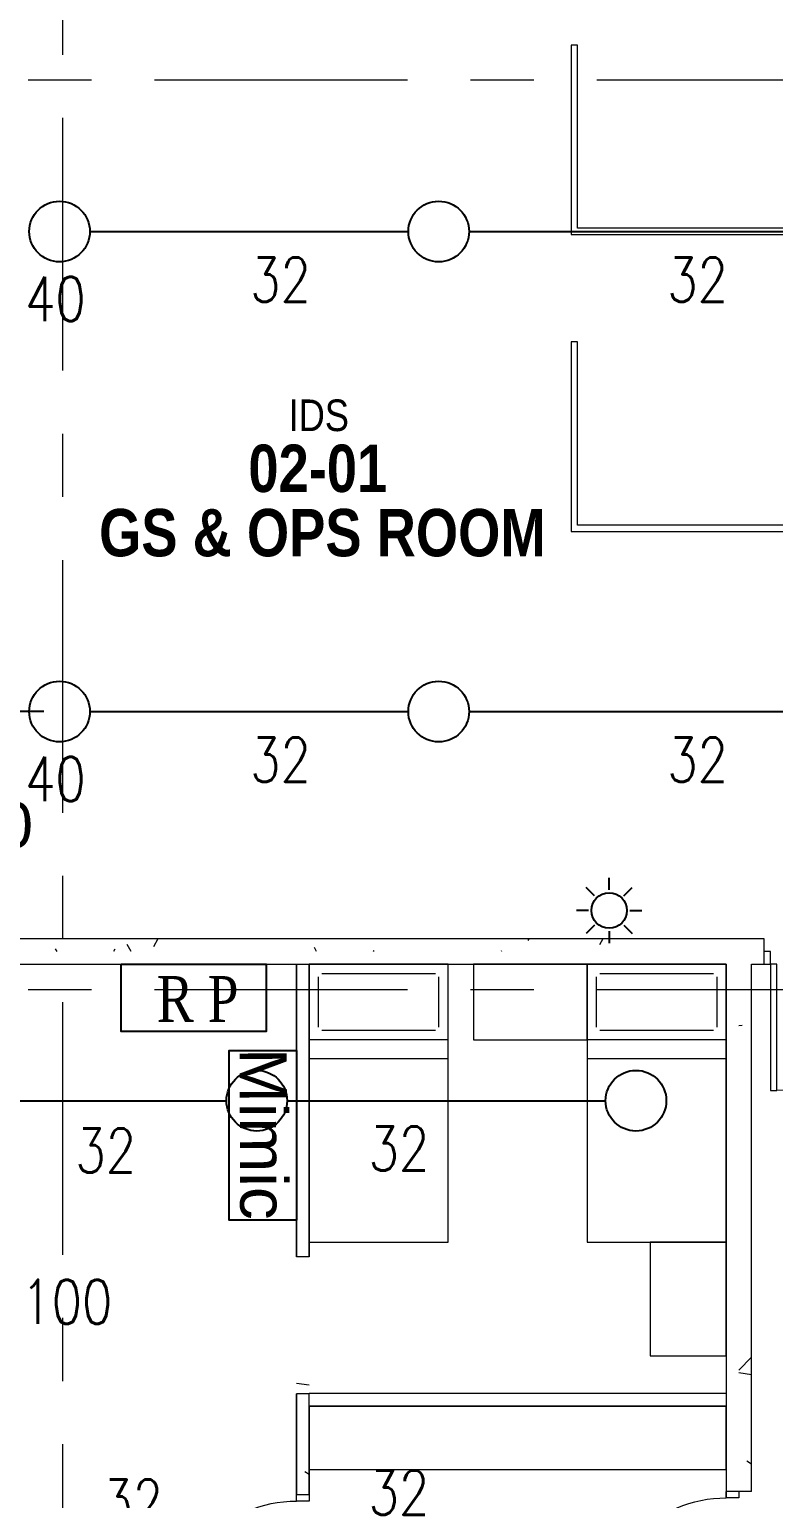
# Model space of a CAD drawing. Header units: millimetres. Extents: x -282761 to 137668, y -273845 to 94451.
# Drawn here: x 89143 to 95031, y -14455 to -2825 of the extents above; entities that cross this region are included whole.
import ezdxf

# ---------------------------------------------------------------- set-up
doc = ezdxf.new("R2010")
doc.units = ezdxf.units.MM
doc.linetypes.add('BLK_2 - 1ST__2ND_STOREY_PLAN-archi clean_11 SEPT 2024$0$IDA - Grid Line', pattern=[3500, 2000, -500, 500, -500])
doc.linetypes.add('HIDDEN2', pattern=[4.7625, 3.175, -1.5875])
doc.layers.get('Defpoints').update_dxf_attribs({"color": 8})
for name, color, linetype, lineweight in [('BLK_2 - 1ST__2ND_STOREY_PLAN-archi clean_11 SEPT 2024$0$1599_DB_A_BLK2_HQ_R21-2ND STOREY 20230517--$0$A-_DOOR----_E', 8, 'Continuous', 9), ('BLK_2 - 1ST__2ND_STOREY_PLAN-archi clean_11 SEPT 2024$0$1599_DB_A_BLK2_HQ_R21-2ND STOREY 20230517--$0$S-_COLN----_E', 8, 'Continuous', 9), ('BLK_2 - 1ST__2ND_STOREY_PLAN-archi clean_11 SEPT 2024$0$_CATCHMENT_DRAIN', 8, 'Continuous', 0), ('BLK_2 - 1ST__2ND_STOREY_PLAN-archi clean_11 SEPT 2024$0$S-_ANOTGRID_E-1', 8, 'BLK_2 - 1ST__2ND_STOREY_PLAN-archi clean_11 SEPT 2024$0$IDA - Grid Line', 9)]:
    doc.layers.add(name, color=color, linetype=linetype, lineweight=lineweight)
for name, color, linetype in [('DIM', 8, 'Continuous'), ('M-_FIRESPRK_T-', 7, 'Continuous'), ('M-_SPRKBEAM_E-', 12, 'HIDDEN2'), ('M-_SPRKPIEX_E-', 1, 'Continuous'), ('M-FIRE----_E-', 12, 'Continuous'), ('ROOMNAME', 7, 'Continuous')]:
    doc.layers.add(name, color=color, linetype=linetype)
doc.styles.add('BLK_2 - 1ST__2ND_STOREY_PLAN_12  JUNE 2024$0$Arial Narrow_2', font='ARIALN.TTF', dxfattribs={"height": 500})
doc.styles.add('BLK_2 - 1ST__2ND_STOREY_PLAN_12  JUNE 2024$0$Arial Narrow_B_2', font='ARIALNB.TTF', dxfattribs={"height": 500})
doc.styles.add('Simplex', font='SIMPLEX.shx', dxfattribs={"width": 0.8, "height": 2.5})
doc.styles.get("Standard").update_dxf_attribs({"font": 'arial.ttf'})
doc.styles.add('TIME', font='times.ttf', dxfattribs={"width": 0.8})
doc.dimstyles.new('DIM 200', dxfattribs={"dimscale": 2000, "dimtxt": 0.18, "dimasz": 0.18, "dimexe": 0.18, "dimexo": 0.0625, "dimgap": 0.09, "dimtad": 0, "dimtih": 1, "dimtoh": 1, "dimdec": 0, "dimzin": 0, "dimdsep": 46, "dimtxsty": 'Standard', "dimblk": 'OBLIQUE', "dimcen": 0.09, "dimadec": 0, "dimazin": 0, "dimtfac": 1, "dimtdec": 0, "dimtofl": 0, "dimtmove": 0, "dimatfit": 3, "dimfxl": 1, "dimtolj": 1, "dimtzin": 0, "dimarcsym": 0})

# ---------------------------------------------------------------- blocks, each defined once
blk = doc.blocks.new('fire0101')
at = {"color": 0, "linetype": 'Continuous'}
blk.add_circle((0, 0), 100, dxfattribs=at)
blk = doc.blocks.new('*U15')
at = {"layer": 'M-FIRE----_E-'}
blk.add_line((-33, -33), (33, 33), dxfattribs=at)
blk = doc.blocks.new('*U14')
at = {"layer": 'M-FIRE----_E-', "color": 0, "linetype": 'ByBlock', "lineweight": -2, "transparency": 16777216}
for p, rotation in [((31455, 13607), 90), ((31604, 13669), 45), ((31393, 13458), 135), ((31815, 13458), 315.0000000000001), ((31455, 13309), 180), ((31604, 13247), 225.0000000000001), ((31753, 13309), 270)]:
    blk.add_blockref('*U15', p, dxfattribs=dict(at, rotation=rotation))
blk.add_blockref('*U15', (31753, 13607), dxfattribs=at)
blk = doc.blocks.new('Strobe Light')
at = {"layer": 'M-FIRE----_E-'}
blk.add_circle((0, 0), 140, dxfattribs=at)
blk.add_blockref('*U14', (-31604, -13458), dxfattribs=at)
blk = doc.blocks.new('MIMIC')
at = {"layer": 'M-FIRE----_E-'}
blk.add_lwpolyline([(-574, 532), (771, 532), (771, 0), (-574, 0)], close=True, dxfattribs=at)
blk.add_text('Mimic', height=372.8, rotation=0.2468).set_placement((-592, 82))
blk = doc.blocks.new('REPEATOR PANEL')
blk.add_lwpolyline([(-47200, 3640), (-46052, 3640), (-46052, 3108), (-47200, 3108)], close=True)
at = {"style": 'TIME', "width": 0.8}
blk.add_text('R P', height=363.3, dxfattribs=at).set_placement((-46918, 3183))
blk = doc.blocks.new('_Oblique')
at = {"color": 0, "linetype": 'ByBlock', "lineweight": -2}
blk.add_line((-0.5, -0.5), (0.5, 0.5), dxfattribs=at)
blk = doc.blocks.new('*D129')
at = {"layer": 'Defpoints', "color": 0, "transparency": 16777216}
for p in [(88612, -8225), (89381, -8225), (88913, -10025)]:
    blk.add_point(p, dxfattribs=at)
at = {"layer": 'DIM', "color": 0, "lineweight": -2, "transparency": 16777216}
for p, q in [((89256, -8225), (88252, -8225)), ((88612, -8225), (88612, -8761)), ((88612, -10025), (88612, -9489)), ((88788, -10025), (88252, -10025))]:
    blk.add_line(p, q, dxfattribs=at)
at = {"layer": 'DIM', "color": 0, "lineweight": -2, "transparency": 16777216, "xscale": 360, "yscale": 360, "zscale": 360}
for p, rotation in [((88612, -8225), 90), ((88612, -10025), 270)]:
    blk.add_blockref('_Oblique', p, dxfattribs=dict(at, rotation=rotation))
at = {"layer": 'DIM', "color": 0, "transparency": 16777216, "insert": (88612, -9125), "char_height": 360, "attachment_point": 5}
blk.add_mtext('\\A1;1800', dxfattribs=at)
blk = doc.blocks.new('BLK_2 - 1ST__2ND_STOREY_PLAN-archi clean_11 SEPT 2024$0$1599_DB_A_BLK2_HQ_R21-2ND STOREY 20230517--$0$IDA - F - Single - Swing - 1100L X 2200H - B2-TD01-3240950-LINKVIEW_BLK2_3RD STOREY')
at = {"layer": 'BLK_2 - 1ST__2ND_STOREY_PLAN-archi clean_11 SEPT 2024$0$1599_DB_A_BLK2_HQ_R21-2ND STOREY 20230517--$0$A-_DOOR----_E'}
for p, q in [((500, 1050), (450, 1050)), ((450, 1050), (450, 50)), ((500, 50), (500, 1050)), ((-500, 50), (-550, 50)), ((-500, -50), (-500, 50)), ((450, 50), (500, 50)), ((550, 50), (500, 50)), ((500, 50), (500, -50)), ((-550, -50), (-500, -50)), ((500, -50), (550, -50))]:
    blk.add_line(p, q, dxfattribs=at)
blk.add_arc((500, 50), 1000, 90, 180, dxfattribs=at)
blk = doc.blocks.new('BLK_2 - 1ST__2ND_STOREY_PLAN-archi clean_11 SEPT 2024$0$1599_DB_A_BLK2_HQ_R21-2ND STOREY 20230517--$0$IDA - F - Single - Swing - 1100L X 2200H - B2-TD01-3240950-LINKVIEW_BLK2_2ND STOREY')
at = {"layer": 'BLK_2 - 1ST__2ND_STOREY_PLAN-archi clean_11 SEPT 2024$0$1599_DB_A_BLK2_HQ_R21-2ND STOREY 20230517--$0$A-_DOOR----_E'}
for p, q in [((500, 1050), (450, 1050)), ((450, 1050), (450, 50)), ((500, 50), (500, 1050)), ((-500, 50), (-550, 50)), ((-500, -50), (-500, 50)), ((450, 50), (500, 50)), ((550, 50), (500, 50)), ((500, 50), (500, -50)), ((-550, -50), (-500, -50)), ((500, -50), (550, -50))]:
    blk.add_line(p, q, dxfattribs=at)
blk.add_arc((500, 50), 1000, 90, 180, dxfattribs=at)
blk = doc.blocks.new('BLK_2 - 1ST__2ND_STOREY_PLAN-archi clean_11 SEPT 2024')
at = {"layer": 'BLK_2 - 1ST__2ND_STOREY_PLAN-archi clean_11 SEPT 2024$0$1599_DB_A_BLK2_HQ_R21-2ND STOREY 20230517--$0$S-_COLN----_E'}
h = blk.add_hatch(dxfattribs=at)
h.set_pattern_fill('FP_3', color=256, style=0, pattern_type=2)
h.set_pattern_definition([(0, (-41522.25, -44311.05), (1016, 254), [83.82, -678.18, 83.82, -678.18, -4064]), (0, (-41522.25, -44311.05), (1016, 254), [-1524, 83.82, -1440.18, 83.82, -678.18, -1778]), (0, (-41522.25, -44311.05), (1016, 254), [-3810, 83.82, -424.18, 83.82, -1186.18]), (120, (-41141.25, -44184.05), (-727.9705, 752.882), [83.82, -678.18, 83.82, -678.18, -4064]), (120, (-41141.25, -44184.05), (-727.9705, 752.882), [-1524, 83.82, -1440.18, 83.82, -678.18, -1778]), (120, (-41141.25, -44184.05), (-727.9705, 752.882), [-3810, 83.82, -424.18, 83.82, -1186.18]), (240, (-41014.25, -43676.05), (-288.0295, -1006.882), [83.82, -678.18, 83.82, -678.18, -4064]), (240, (-41014.25, -43676.05), (-288.0295, -1006.882), [-1524, 83.82, -1440.18, 83.82, -678.18, -1778]), (240, (-41014.25, -43676.05), (-288.0295, -1006.882), [-3810, 83.82, -424.18, 83.82, -1186.18])])
h.paths.add_polyline_path([(-46179, -52852), (-36352, -52852), (-36352, -52752), (-47452, -52752), (-47452, -52852), (-47252, -52852)], flags=0)
h = blk.add_hatch(dxfattribs=at)
h.set_pattern_fill('FP_2', color=256, style=0, pattern_type=2)
h.set_pattern_definition([(50, (-40497.3, -41310.7), (1821.84, -159.39), [190.5, -2095.5]), (355, (-40497.3, -41310.7), (-352.43, 1910.57), [152.4, -1676.4]), (100.451, (-40345.4, -41324), (1469.43, 1751.17), [161.9, -1780.9]), (46.184, (-40497.3, -40802.7), (2710.8, -420.43), [285.75, -3143.25]), (96.636, (-40271.4, -40837.7), (2374.03, 2474.28), [242.85, -2671.35]), (351.184, (-40497.3, -40802.7), (2374.05, 2474.25), [228.6, -2514.6]), (21, (-40243.3, -40929.7), (1516.14, -1022.65), [190.5, -2095.5]), (326, (-40243.3, -40929.7), (618.02, 1841.88), [152.4, -1676.4]), (71.451, (-40116.9, -41015), (2134.17, 819.21), [161.9, -1780.9]), (37.5, (-40497.25, -41310.7), (30.886, 845.55), [83.82, -1572.26, 83.82, -1617.98, -1682.75]), (37.5, (-40497.25, -41310.7), (30.886, 845.55), [-3357.88, 83.82, -1598.93]), (7.5, (-40497.25, -41310.7), (668.197, 1001.806), [83.82, -886.46, 83.82, -1534.16, -641.35]), (7.5, (-40497.25, -41310.7), (668.197, 1001.806), [-2588.26, 83.82, -557.53]), (327.5, (-41063.7, -41310.7), (1355.91, -57.29), [83.82, -551.18, 83.82, -1897.38, -2628.9]), (327.5, (-41063.7, -41310.7), (1355.91, -57.29), [-2616.2, 83.82, -2545.08]), (317.5, (-41317.7, -41310.7), (1481.29, 254.27), [83.82, -741.68, 83.82, -1231.9, -1866.9]), (317.5, (-41317.7, -41310.7), (1481.29, 254.27), [-2141.22, 83.82, -1783.08])])
h.paths.add_polyline_path([(-36452, -56952), (-36452, -52852), (-36552, -52852), (-36552, -56952)], flags=0)
h = blk.add_hatch(dxfattribs=at)
h.set_pattern_fill('FP_2', color=256, style=0, pattern_type=2)
h.set_pattern_definition([(50, (-43996.4, -41394.2), (1821.84, -159.39), [190.5, -2095.5]), (355, (-43996.4, -41394.2), (-352.43, 1910.57), [152.4, -1676.4]), (100.451, (-43844.6, -41407.5), (1469.43, 1751.17), [161.9, -1780.9]), (46.184, (-43996.4, -40886.2), (2710.8, -420.43), [285.75, -3143.25]), (96.636, (-43770.5, -40921.2), (2374.03, 2474.28), [242.85, -2671.35]), (351.184, (-43996.4, -40886.2), (2374.05, 2474.25), [228.6, -2514.6]), (21, (-43742.4, -41013.2), (1516.14, -1022.65), [190.5, -2095.5]), (326, (-43742.4, -41013.2), (618.02, 1841.88), [152.4, -1676.4]), (71.451, (-43616, -41098.4), (2134.17, 819.21), [161.9, -1780.9]), (37.5, (-43996.4, -41394.2), (30.886, 845.55), [83.82, -1572.26, 83.82, -1617.98, -1682.75]), (37.5, (-43996.4, -41394.2), (30.886, 845.55), [-3357.88, 83.82, -1598.93]), (7.5, (-43996.4, -41394.2), (668.197, 1001.806), [83.82, -886.46, 83.82, -1534.16, -641.35]), (7.5, (-43996.4, -41394.2), (668.197, 1001.806), [-2588.26, 83.82, -557.53]), (327.5, (-44562.84, -41394.2), (1355.91, -57.29), [83.82, -551.18, 83.82, -1897.38, -2628.9]), (327.5, (-44562.84, -41394.2), (1355.91, -57.29), [-2616.2, 83.82, -2545.08]), (317.5, (-44816.8, -41394.2), (1481.29, 254.27), [83.82, -741.68, 83.82, -1231.9, -1866.9]), (317.5, (-44816.8, -41394.2), (1481.29, 254.27), [-2141.22, 83.82, -1783.08])])
h.paths.add_polyline_path([(-40051, -56252), (-40051, -57035), (-39951, -57035), (-39951, -56252)], flags=0)
for p, q in [((-36352, -52752), (-47452, -52752)), ((-36352, -52952), (-36352, -52752)), ((-36652, -56352), (-39951, -56352)), ((-39951, -56452), (-36652, -56452))]:
    blk.add_line(p, q, dxfattribs=at)
for points in [[(-34577, -47127), (-37827, -47127), (-37827, -45677), (-37877, -45677), (-37877, -47177), (-34577, -47177)], [(-34577, -49477), (-37827, -49477), (-37827, -48027), (-37877, -48027), (-37877, -49527), (-34577, -49527)], [(-47152, -52952), (-36652, -52952)], [(-39952, -55269), (-39952, -52952), (-39952, -55269), (-40052, -55269), (-40052, -52952), (-40052, -55269)], [(-39852, -53027), (-38952, -53027)], [(-37652, -53027), (-36752, -53027)], [(-36652, -52952), (-36652, -57169)], [(-36451, -57127), (-36452, -52952)], [(-36452, -52952), (-36352, -52952)], [(-39877, -53452), (-39877, -53052)], [(-38927, -53052), (-38927, -53452)], [(-37677, -53452), (-37677, -53052)], [(-36727, -53052), (-36727, -53452)], [(-38952, -53477), (-39852, -53477)], [(-36752, -53477), (-37652, -53477)], [(-39951, -56452), (-39951, -57152), (-39951, -56353), (-40051, -56353), (-40051, -57152), (-40051, -56353)], [(-39951, -57152), (-40051, -57152)], [(-36451, -57127), (-36651, -57127)]]:
    blk.add_lwpolyline(points, dxfattribs=at)
for points in [[(-39952, -52952), (-39952, -55152), (-38852, -55152), (-38852, -52952)], [(-38652, -52952), (-38652, -53552), (-37752, -53552), (-37752, -52952)], [(-37752, -52952), (-37752, -55152), (-36652, -55152), (-36652, -52952)], [(-37252, -56052), (-36652, -56052), (-36652, -55152), (-37252, -55152)], [(-39951, -56452), (-39951, -56952), (-36652, -56952), (-36652, -56452)]]:
    blk.add_lwpolyline(points, close=True, dxfattribs=at)
for points in [[(-38852, -53552), (-39402, -53552), (-39952, -53552)], [(-36652, -53552), (-37202, -53552), (-37752, -53552)], [(-38852, -53702), (-39402, -53702), (-39952, -53702)], [(-36652, -53702), (-37202, -53702), (-37752, -53702)]]:
    blk.add_open_spline(points, degree=2, dxfattribs=at)
at = {"layer": 'BLK_2 - 1ST__2ND_STOREY_PLAN-archi clean_11 SEPT 2024$0$S-_ANOTGRID_E-1'}
for p, q in [((-41902, -28753), (-41902, -122559)), ((-51674, -45952), (4861, -45952)), ((-51674, -53152), (4861, -53152))]:
    blk.add_line(p, q, dxfattribs=at)
at = {"layer": 'BLK_2 - 1ST__2ND_STOREY_PLAN-archi clean_11 SEPT 2024$0$1599_DB_A_BLK2_HQ_R21-2ND STOREY 20230517--$0$S-_COLN----_E', "rotation": 180}
blk.add_blockref('BLK_2 - 1ST__2ND_STOREY_PLAN-archi clean_11 SEPT 2024$0$1599_DB_A_BLK2_HQ_R21-2ND STOREY 20230517--$0$IDA - F - Single - Swing - 1100L X 2200H - B2-TD01-3240950-LINKVIEW_BLK2_2ND STOREY', (-35802, -52902), dxfattribs=at)
at = {"layer": 'BLK_2 - 1ST__2ND_STOREY_PLAN-archi clean_11 SEPT 2024$0$1599_DB_A_BLK2_HQ_R21-2ND STOREY 20230517--$0$S-_COLN----_E', "xscale": -1, "rotation": 90}
for p in [(-40001, -57702), (-36601, -57677)]:
    blk.add_blockref('BLK_2 - 1ST__2ND_STOREY_PLAN-archi clean_11 SEPT 2024$0$1599_DB_A_BLK2_HQ_R21-2ND STOREY 20230517--$0$IDA - F - Single - Swing - 1100L X 2200H - B2-TD01-3240950-LINKVIEW_BLK2_3RD STOREY', p, dxfattribs=at)

msp = doc.modelspace()

# ---------------------------------------------------------------- linework, layer by layer
at = {"layer": 'M-_SPRKBEAM_E-'}
for p, q in [((92620.9, -4424.8), (95140.9, -4424.8)), ((92620.9, -8224.8), (95140.9, -8224.8))]:
    msp.add_line(p, q, dxfattribs=at)
at = {"layer": 'M-_SPRKPIEX_E-'}
for p, q in [((89620.9, -4424.8), (92140.9, -4424.8)), ((89620.9, -8224.8), (92140.9, -8224.8)), ((88181.6, -11305.2), (90701.6, -11305.2)), ((91181.6, -11305.2), (93701.6, -11305.2))]:
    msp.add_line(p, q, dxfattribs=at)

# ---------------------------------------------------------------- block references
at = {"layer": 'BLK_2 - 1ST__2ND_STOREY_PLAN-archi clean_11 SEPT 2024$0$_CATCHMENT_DRAIN'}
msp.add_blockref('BLK_2 - 1ST__2ND_STOREY_PLAN-archi clean_11 SEPT 2024', (131307.1, 42727.7), dxfattribs=at)
at = {"layer": 'M-_SPRKPIEX_E-', "xscale": 2.4, "yscale": 2.4, "zscale": 2.4, "rotation": 258.865011862231}
for p in [(89380.9, -4424.8), (92380.9, -4424.8), (89380.9, -8224.8), (92380.9, -8224.8), (90941.6, -11305.2), (93941.6, -11305.2)]:
    msp.add_blockref('fire0101', p, dxfattribs=at)
at = {"layer": 'M-FIRE----_E-'}
for name, p, rotation in [('Strobe Light', (93729.5, -9799.6), 180), ('MIMIC', (90723.1, -11481.2), 270)]:
    msp.add_blockref(name, p, dxfattribs=dict(at, rotation=rotation))
msp.add_blockref('REPEATOR PANEL', (137068.3, -13864.6), dxfattribs=at)

# ---------------------------------------------------------------- texts
at = {"layer": 'M-_FIRESPRK_T-', "style": 'Simplex', "width": 0.8}
for s, p in [('32', (90889.1, -4980.7)), ('32', (94189, -4980.7)), ('40', (89108.1, -5133.7)), ('32', (90889.1, -8780.7)), ('32', (94189, -8780.7)), ('40', (89108.1, -8933.7)), ('32', (91826.1, -11858.9)), ('32', (89506.7, -11874.1)), ('100', (89078.5, -13072.1)), ('32', (89719.4, -14654.9)), ('32', (91826.1, -14582.7))]:
    msp.add_text(s, height=350, dxfattribs=at).set_placement(p)
at = {"layer": 'ROOMNAME', "attachment_point": 1}
for s, insert, char_height, width, style in [('IDS', (91193.6, -5754.5), 250, 1843.881, 'BLK_2 - 1ST__2ND_STOREY_PLAN_12  JUNE 2024$0$Arial Narrow_2'), ('02-01', (90874.9, -6111.8), 375, 6874.47, 'BLK_2 - 1ST__2ND_STOREY_PLAN_12  JUNE 2024$0$Arial Narrow_B_2'), ('GS & OPS ROOM', (89693.8, -6620.9), 375, 6874.47, 'BLK_2 - 1ST__2ND_STOREY_PLAN_12  JUNE 2024$0$Arial Narrow_B_2')]:
    msp.add_mtext(s, dxfattribs=dict(at, insert=insert, char_height=char_height, width=width, style=style))

# ---------------------------------------------------------------- dimensions: what is measured, and where the dimension line sits
at = {"layer": 'DIM'}
dim = msp.add_linear_dim(base=(88612.3, -8224.8), p1=(88912.5, -10024.7), p2=(89380.9, -8224.8), angle=90, dimstyle='DIM 200', dxfattribs=at)
dim.commit()
dim.dimension.update_dxf_attribs({"geometry": '*D129', "text_midpoint": (88612.3, -9124.8)})

doc.saveas('drawing.dxf')
